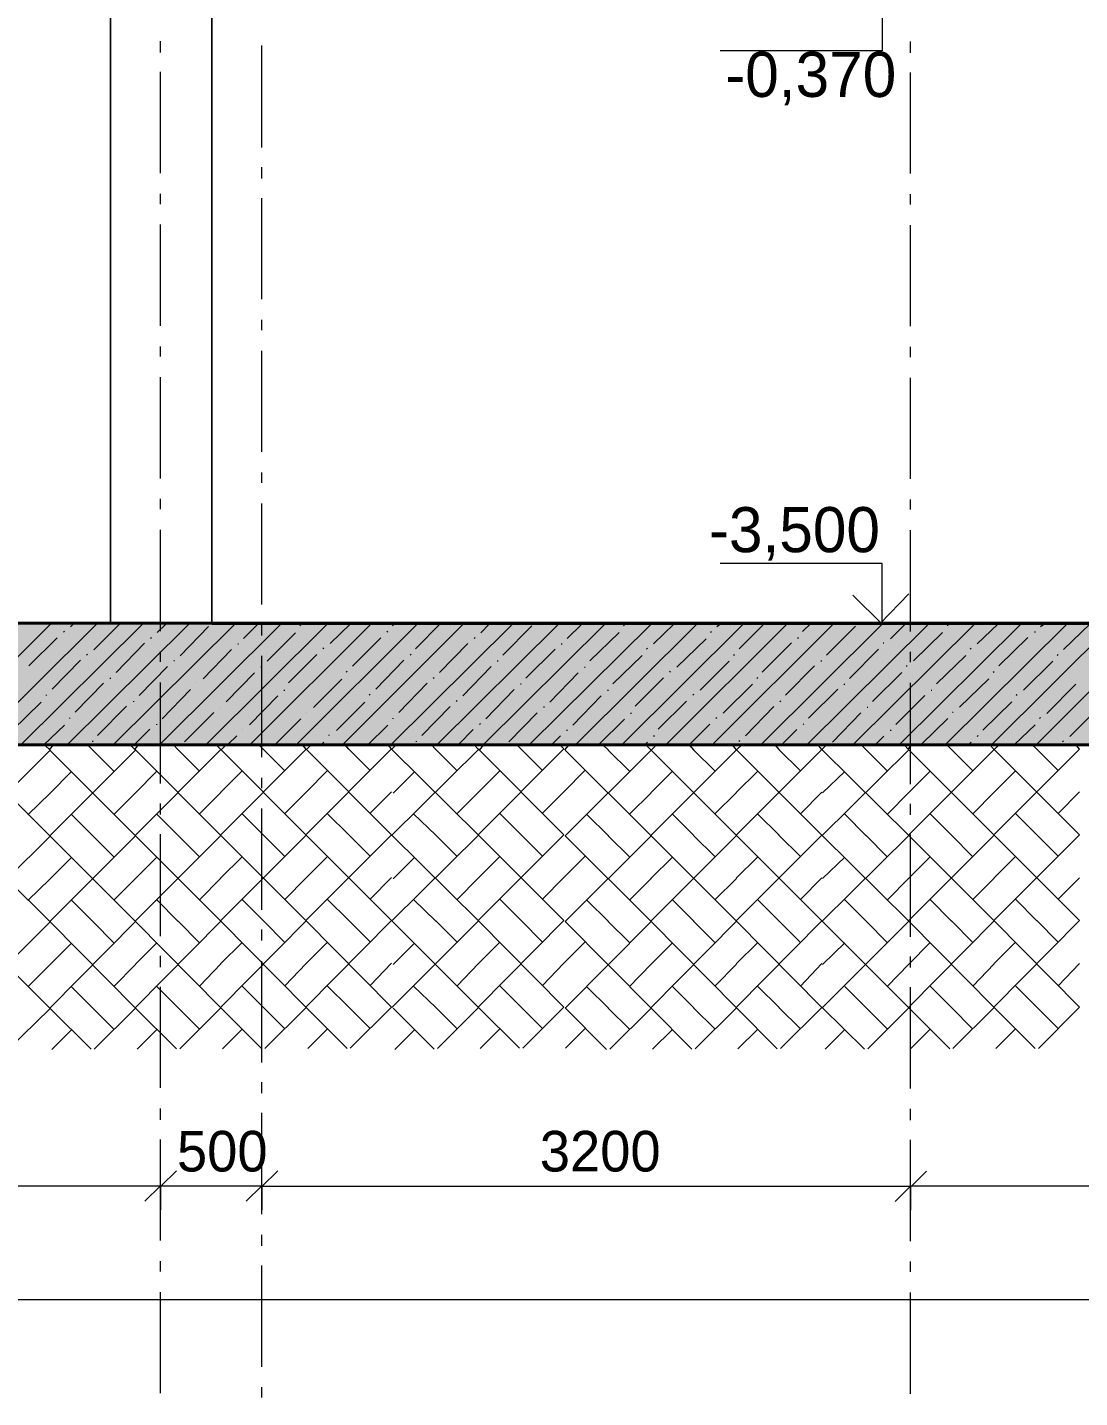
# Model space of a CAD drawing. Header units: millimetres. Extents: x -135211 to 49383, y -8033 to 228499.
# Drawn here: x -38753 to -33561, y -481 to 6284 of the extents above; entities that cross this region are included whole.
import ezdxf

# ---------------------------------------------------------------- set-up
doc = ezdxf.new("R2010")
doc.units = ezdxf.units.MM
doc.layers.add('PDF _Геометрия', color=7, linetype='Continuous', true_color=0x1d1d1d)
doc.layers.add('PDF _Сплошная заливка', color=7, linetype='Continuous', true_color=0xffffff)
doc.layers.add('PDF _Текст', color=7, linetype='Continuous')

msp = doc.modelspace()

# ---------------------------------------------------------------- hatches: boundary and pattern name
at = {"layer": 'PDF _Сплошная заливка', "transparency": 33554559}
h = msp.add_hatch(color=256, dxfattribs=at)
h.paths.add_polyline_path([(-50950.6, 2746.2), (-50950.6, 3341.5), (-104045.4, 3341.5), (-104045.4, 2746.2)])
h.paths.add_polyline_path([(-26352.2, 3341.5), (-26352.2, 2746.2), (646.3, 2746.2), (646.3, 3341.5), (-4602.7, 3341.5), (-4602.7, 3279.5), (-4848.3, 3279.5), (-4848.3, 3341.5)])
h.paths.add_polyline_path([(-26398.8, 2746.2), (-26398.8, 3341.5), (-50899.8, 3341.5), (-50899.8, 2746.2)])

# ---------------------------------------------------------------- linework, layer by layer
at = {"layer": 'PDF _Геометрия', "color": 7, "lineweight": 40}
for points in [[(-50895.1, 2741.6), (-26392.5, 2741.6), (-26392.5, 3338.5), (-26392.5, 6471.6), (-26392.5, 6712.7), (-26392.5, 10721.6), (-26392.5, 10958.7), (-26392.5, 14921), (-26392.5, 15162.4), (-26392.5, 18240), (-26392.5, 18891.9), (-26392.5, 19209.4), (-26392.5, 19361.8), (-26392.5, 20360.9), (-26642.2, 20360.9)], [(-50648.6, 6474.6), (-26646.9, 6474.6), (-26646.9, 3341.8), (-50648.6, 3341.8)]]:
    msp.add_lwpolyline(points, dxfattribs=at)
at = {"layer": 'PDF _Геометрия', "color": 7, "lineweight": 9}
for points in [[(-43842, 3338.6), (-38342.7, 3338.6), (-38342.7, 6470.9), (-38342.7, 3338.6)], [(-37842.6, 3337.9), (-37842.6, 6470.9), (-37842.6, 3337.9), (-38342.3, 3337.9)], [(-37842.2, 3338), (-32393.9, 3338), (-32393.9, 6470.6), (-32393.9, 3338)], [(-34534.8, 6469.5), (-34534.8, 6168.7), (-35335.1, 6168.7)], [(-38097.1, 6160.6), (-38097.1, 6216)], [(-37596.9, 5690.4), (-37596.9, 6194.3)], [(-34394.4, 6158.9), (-34394.4, 6213.5)], [(-38097.1, 5563.7), (-38097.1, 6063.7)], [(-34394.4, 5561.8), (-34394.4, 6061.3)], [(-37596.9, 5537.9), (-37596.9, 5593)], [(-38097.1, 5411.4), (-38097.1, 5462.1)], [(-37596.9, 4941.3), (-37596.9, 5440.5)], [(-34394.4, 5409.7), (-34394.4, 5460.6)], [(-38097.1, 4810.4), (-38097.1, 5309.8)], [(-34394.4, 4808.3), (-34394.4, 5307.8)], [(-37596.9, 4788.8), (-37596.9, 4839.9)], [(-38097.1, 4658.1), (-38097.1, 4708.8)], [(-37596.9, 4187.6), (-37596.9, 4687.4)], [(-34394.4, 4656.1), (-34394.4, 4707.1)], [(-38097.1, 4057.1), (-38097.1, 4556.5)], [(-34394.4, 4054.8), (-34394.4, 4554.3)], [(-37596.9, 4035.1), (-37596.9, 4086.1)], [(-38097.1, 3904.8), (-38097.1, 3955.5)], [(-37596.9, 3434.4), (-37596.9, 3933.6)], [(-34394.4, 3902.6), (-34394.4, 3953.5)], [(-38097.1, 3303.2), (-38097.1, 3802.7)], [(-34394.4, 3301.2), (-34394.4, 3800.8)], [(-34534.8, 3336.8), (-34534.8, 3637.1), (-35335.1, 3637.1)], [(251.1, 3341.6), (640.3, 3341.6), (640.3, 2744.7), (-104032.8, 2744.7)], [(-37596.9, 3281.9), (-37596.9, 3332.4)], [(-34394.4, 3342.5), (-34695.1, 3342.5)], [(-34008.4, 3342), (-34541.5, 3342)], [(-33859.2, 3341.1), (-34007.3, 3341.1)], [(-38097.1, 3150.9), (-38097.1, 3201.7)], [(-37596.9, 2680.7), (-37596.9, 3180.5)], [(-34394.4, 3149.1), (-34394.4, 3200)], [(-38097.1, 2549.9), (-38097.1, 3049.4)], [(-34394.4, 2547.7), (-34394.4, 3047.2)], [(-37596.9, 2528.2), (-37596.9, 2579.2)], [(-38097.1, 2397.6), (-38097.1, 2452.4)], [(-34394.4, 2395.6), (-34394.4, 2450.7)], [(-37596.9, 1927), (-37596.9, 2426.7)], [(-38097.1, 1796.6), (-38097.1, 2300.1)], [(-34394.4, 1794.2), (-34394.4, 2298)], [(-37596.9, 1775), (-37596.9, 1829.6)], [(-38097.1, 1644.3), (-38097.1, 1699.1)], [(-34394.4, 1642), (-34394.4, 1697.2)], [(-37596.9, 1173.8), (-37596.9, 1673)], [(-38097.1, 1047.4), (-38097.1, 1546.8)], [(-34394.4, 1044.9), (-34394.4, 1544.4)], [(-37596.9, 1021.3), (-37596.9, 1076.4)], [(-38097.1, 890.4), (-38097.1, 945.3)], [(-37596.9, 424.2), (-37596.9, 923.9)], [(-34394.4, 888.5), (-34394.4, 943.7)], [(-38097.1, 293.5), (-38097.1, 793)], [(-34394.4, 291.4), (-34394.4, 790.9)], [(-38097.1, 564.8), (-38097.1, 670.4)], [(-37596.9, 564.4), (-37596.9, 669.9)], [(-34394.4, 562.4), (-34394.4, 668.4)], [(-43596, 564.8), (-38097.1, 564.8), (-38097.1, 445.8)], [(-38096.7, 564.4), (-37596.9, 564.4), (-37596.9, 445.3)], [(-37594.6, 562.4), (-34394.4, 562.4), (-34394.4, 444.1)], [(-34396.4, 563.6), (-32148.3, 563.6), (-32148.3, 445.2)], [(-37596.9, 267.6), (-37596.9, 322.7)], [(-38097.1, 141.2), (-38097.1, 192)], [(-37596.9, -329), (-37596.9, 170.2)], [(-34394.4, 139.2), (-34394.4, 190.1)], [(-103561.8, 3.2), (175.3, 3.2)], [(-38097.1, -459.8), (-38097.1, 39.7)], [(-34394.4, -462.1), (-34394.4, 37.4)], [(-37596.9, -481.5), (-37596.9, -430.5)]]:
    msp.add_lwpolyline(points, dxfattribs=at)
at = {"layer": 'PDF _Геометрия', "color": 7, "lineweight": 18}
for points in [[(-34534.8, 3336.8), (-34678.9, 3480.9)], [(-34542.6, 3342.9), (-34403.2, 3486.5)], [(-38094, 562.3), (-38018.1, 638.8)], [(-37594.3, 561.9), (-37518, 638.2)], [(-34391.9, 560.3), (-34315.4, 636.7)], [(-38097.1, 564.8), (-38173.5, 488.4)], [(-37596.9, 564.4), (-37673.2, 488.1)], [(-34394.4, 562.4), (-34470.8, 486)]]:
    msp.add_lwpolyline(points, dxfattribs=at)
at = {"layer": 'PDF _Геометрия', "lineweight": 9}
for points in [[(-39238, 2740), (-38641, 3336.4)], [(-39014.3, 2739.9), (-38412.9, 3337.2)], [(-38785.8, 2740.7), (-38184.8, 3337.7)], [(-38558, 2740.6), (-37956.7, 3337.8)], [(-38539.8, 3324.2), (-38527, 3337)], [(-38425.8, 3210.1), (-38298.9, 3337)], [(-38329.5, 2741.3), (-37728.5, 3338.2)], [(-38113.3, 3295.3), (-38070.7, 3337.3)], [(-38101.7, 2741.7), (-37500.4, 3338.2)], [(-38000, 3181.6), (-37860.2, 3325.5)], [(-37873.2, 2741.7), (-37272.3, 3339.1)], [(-37686.6, 3266.6), (-37614.5, 3338.1)], [(-37649.9, 2745.8), (-37052.9, 3342.7)], [(-37421.4, 2746.3), (-36824.8, 3342.9)], [(-37408, 3329.6), (-37403.9, 3333.7)], [(-37259.6, 3241.5), (-37158.2, 3339.3)], [(-37193.5, 2746.4), (-36596.7, 3343.2)], [(-36961.1, 2740.1), (-36359.8, 3337.3)], [(-36951.3, 3330.3), (-36938.9, 3342.7)], [(-36838, 3216), (-36710.8, 3343.3)], [(-36732.6, 2740.7), (-36131.7, 3337.5)], [(-36516, 3294.7), (-36473.9, 3336.8)], [(-36504.7, 2741), (-35903.5, 3337.9)], [(-36407.2, 3184.5), (-36263.3, 3328.4)], [(-36276.8, 2741.4), (-35675.4, 3338)], [(-36089.8, 3265.7), (-36017.6, 3337.9)], [(-36048.3, 2741.4), (-35447.3, 3338.8)], [(-35820.3, 2741.7), (-35219.2, 3338.6)], [(-35811.2, 3329.1), (-35807, 3333.3)], [(-35663.2, 3240.9), (-35561.4, 3338.6)], [(-35596.9, 2745.7), (-34999.8, 3342.7)], [(-35368.3, 2746.3), (-34771.7, 3342.9)], [(-35350, 3326), (-35333.2, 3338.6)], [(-35240.9, 3215.4), (-35113.9, 3342.3)], [(-35135.9, 2739.9), (-34534.8, 3336.8)], [(-34928, 3300.5), (-34885.8, 3342.7)], [(-34908, 2740.3), (-34306.7, 3337.4)], [(-34810.3, 3183.5), (-34666.4, 3327.4)], [(-34679.4, 2740.9), (-34078.5, 3337.5)], [(-34492.9, 3264.9), (-34420.7, 3337)], [(-34451.4, 2741), (-33850.4, 3337.7)], [(-34223.5, 2741.3), (-33622.3, 3338.2)], [(-34210.2, 3328.3), (-34210.2, 3332.6)], [(-34066.2, 3240.4), (-33964.5, 3337.8)], [(-33995.5, 2741.7), (-33394.2, 3338.8)], [(-33771.9, 2745.1), (-33174.8, 3342.2)], [(-33753.4, 3325.1), (-33736.4, 3337.9)], [(-33639.7, 3211.5), (-33508.2, 3338.1)], [(-38745.8, 3130.7), (-38605.9, 3270.5)], [(-38574.9, 3298.7), (-38570.9, 3303.3)], [(-38145, 3267.3), (-38140.9, 3272)], [(-37570.1, 3154.5), (-37430.2, 3294.3)], [(-37148.9, 3129.6), (-37009.1, 3269.4)], [(-36978.1, 3298.4), (-36974, 3302.5)], [(-36548.2, 3266.9), (-36544, 3271)], [(-35977.3, 3157), (-35833.4, 3296.8)], [(-35547.4, 3125.6), (-35403.4, 3265.4)], [(-35381.3, 3297.4), (-35377.1, 3301.6)], [(-34951.4, 3266.4), (-34947.2, 3270.6)], [(-34380.4, 3156.4), (-34236.5, 3296.1)], [(-33959.2, 3131.6), (-33815.3, 3271.2)], [(-33780.2, 3296.7), (-33780.2, 3301)], [(-38460.9, 3184.8), (-38456.8, 3188.9)], [(-38315.9, 3098.9), (-38176, 3242.9)], [(-37886.1, 3067.5), (-37746.1, 3211.6)], [(-37715.1, 3240.5), (-37711, 3240.5)], [(-37464.4, 3047.3), (-37324.9, 3186.7)], [(-37294, 3215.3), (-37289.8, 3220)], [(-36864.1, 3184.4), (-36859.9, 3188.5)], [(-36719, 3098.3), (-36579.1, 3242.3)], [(-36293.3, 3070.2), (-36149.2, 3214.3)], [(-36118.3, 3239.7), (-36114.1, 3239.7)], [(-35863.4, 3042.9), (-35719.3, 3182.9)], [(-35697.2, 3214.6), (-35693, 3218.8)], [(-35267.2, 3183.1), (-35263, 3187.3)], [(-35126.3, 3100.7), (-34982.3, 3244.8)], [(-34696.4, 3069.5), (-34552.3, 3213.6)], [(-34530.3, 3245.6), (-34526, 3245.6)], [(-34266.5, 3042), (-34122.4, 3181.8)], [(-34100.3, 3214.1), (-34096.1, 3218.4)], [(-33670.4, 3182.7), (-33666.2, 3187)], [(-38631.3, 3016.6), (-38491.9, 3160.1)], [(-38201.5, 2985.1), (-38062, 3128.7)], [(-38030.9, 3157.8), (-38026.9, 3157.8)], [(-37601, 3125.9), (-37596.9, 3125.9)], [(-37034.5, 3015.9), (-36895, 3159.5)], [(-36604.6, 2984.2), (-36465.1, 3128.5)], [(-36434.1, 3156.6), (-36430, 3156.6)], [(-36004.2, 3125.6), (-36000.1, 3125.6)], [(-35433.5, 3011.7), (-35289.4, 3155.2)], [(-35012.4, 2986.5), (-34868.2, 3130.7)], [(-34837.3, 3155.9), (-34833.1, 3155.9)], [(-34416.2, 3131.1), (-34412, 3131.1)], [(-33836.6, 3010.9), (-33692.5, 3155)], [(-38517.4, 2902.4), (-38377.8, 3046.1)], [(-38342.7, 3067.4), (-38342.7, 3071.5)], [(-37921.6, 3046.8), (-37921.6, 3046.8)], [(-37771.6, 2953.3), (-37632, 3097.6)], [(-37341.7, 2926.6), (-37202.1, 3066.2)], [(-37179.9, 3101.6), (-37175.8, 3105.7)], [(-36920.6, 2901.6), (-36780.9, 3045.4)], [(-36750, 3070.3), (-36745.9, 3074.4)], [(-36174.7, 2952.8), (-36035.2, 3097.1)], [(-35753.5, 2932.3), (-35614, 3071.8)], [(-35583.1, 3100.7), (-35578.9, 3104.9)], [(-35153.2, 3069.4), (-35149, 3073.6)], [(-34582.5, 2955.4), (-34438.3, 3099)], [(-34152.6, 2928.1), (-34008.4, 3068.1)], [(-33986.3, 3099.9), (-33982, 3104.1)], [(-38658.6, 2985), (-38658.6, 2989.1)], [(-38087.6, 2870.6), (-37947.9, 3014.9)], [(-37657.7, 2839.7), (-37518, 2983.5)], [(-37487, 3011.9), (-37482.9, 3011.9)], [(-37065.8, 2987.2), (-37061.7, 2991.3)], [(-36490.7, 2870.1), (-36351, 3013.9)], [(-36320.1, 3042.8), (-36315.9, 3042.8)], [(-36060.8, 2838.9), (-35921.1, 2982.8)], [(-35890.2, 3011.3), (-35886, 3011.3)], [(-35469, 2986.7), (-35464.8, 2990.9)], [(-35319, 2897.7), (-35175.3, 3041.4)], [(-34897.9, 2872.7), (-34754.1, 3016.5)], [(-34723.3, 3041.8), (-34719, 3041.8)], [(-34468, 2841.3), (-34324.2, 2985.1)], [(-34293.4, 3010.7), (-34289.1, 3010.7)], [(-33872.2, 2985.5), (-33868, 2989.8)], [(-33722.1, 2896.6), (-33578.4, 3040.9)], [(-38828.7, 2812.9), (-38684.9, 2952.6)], [(-38407.6, 2788.2), (-38263.8, 2932.1)], [(-38228.7, 2953.4), (-38228.7, 2957.5)], [(-37798.7, 2926.3), (-37798.7, 2926.3)], [(-37227.8, 2812), (-37088, 2951.8)], [(-36806.7, 2787.2), (-36666.9, 2931.1)], [(-36635.9, 2956.1), (-36631.8, 2960.3)], [(-36206, 2928.8), (-36201.9, 2928.8)], [(-35639.6, 2818.1), (-35499.9, 2957.7)], [(-35209.7, 2786.6), (-35070, 2930.5)], [(-35039.1, 2954.9), (-35034.9, 2959.2)], [(-34609.2, 2928.2), (-34605, 2928.2)], [(-34038.1, 2814.2), (-33894.3, 2953.7)], [(-33608.2, 2782.9), (-33464.4, 2926.7)], [(-38544.5, 2870.8), (-38544.5, 2874.8)], [(-38114.6, 2839.4), (-38114.6, 2843.5)], [(-37977.8, 2756.6), (-37833.8, 2900.5)], [(-37530.9, 2742.4), (-37403.9, 2869.3)], [(-37377.6, 2901.6), (-37377.6, 2901.6)], [(-36947.7, 2869.8), (-36947.7, 2873.9)], [(-36521.9, 2841.9), (-36517.7, 2846)], [(-36376.8, 2756), (-36237, 2900)], [(-35934.3, 2741.7), (-35807, 2868.4)], [(-35776.1, 2897), (-35771.9, 2897)], [(-35483.1, 2746.4), (-35385.9, 2843.6)], [(-35355, 2872.6), (-35350.8, 2876.8)], [(-34925.1, 2841.1), (-34920.9, 2845.3)], [(-34779.8, 2755.3), (-34640.1, 2899.2)], [(-34341.3, 2744.1), (-34210.2, 2871)], [(-34188.1, 2903.2), (-34183.8, 2903.2)], [(-33758.2, 2871.7), (-33753.9, 2876)], [(-38672.5, 2741.3), (-38570.9, 2838.3)], [(-38221.4, 2746.3), (-38149.7, 2818)], [(-37761.9, 2744.5), (-37719.8, 2786.7)], [(-37693.4, 2818.6), (-37693.4, 2818.6)], [(-37263.5, 2787.4), (-37263.5, 2791.5)], [(-37075.5, 2740.5), (-36974, 2837.9)], [(-36624.6, 2745.1), (-36552.8, 2817.5)], [(-36165.2, 2743.6), (-36122.9, 2785.9)], [(-36092, 2814.2), (-36087.8, 2814.2)], [(-35662.1, 2783.3), (-35657.9, 2787.4)], [(-35027.7, 2744.9), (-34955.9, 2816.6)], [(-34568.4, 2743.1), (-34526, 2784.9)], [(-34495.2, 2813.9), (-34490.9, 2813.9)], [(-34065.3, 2782.6), (-34061, 2786.9)], [(-33882.1, 2742.3), (-33780.2, 2839.9)], [(-38430.5, 2756.4), (-38430.5, 2761.1)], [(-37302.8, 2742.2), (-37289.8, 2755.1)], [(-36833.6, 2755.9), (-36833.6, 2760)], [(-35705.5, 2741.4), (-35693, 2754.6)], [(-35240.9, 2758.4), (-35236.7, 2762.6)], [(-34108.9, 2741.1), (-34096.1, 2753.9)], [(-33644.1, 2757.9), (-33639.8, 2761.5)]]:
    msp.add_lwpolyline(points, dxfattribs=at)
at = {"layer": 'PDF _Геометрия', "color": 28, "lineweight": 9, "true_color": 0x0e0e0e}
for points in [[(-39068.6, 1439.8), (-38641, 1867.4), (-39068.6, 2290.9), (-38641, 2714.5), (-38666.6, 2740)], [(-38848.7, 1236.8), (-38641, 1439.8), (-39068.6, 1867.4), (-38641, 2290.9), (-39068.6, 2714.5)], [(-38644.4, 2717.1), (-38623.5, 2742.6)], [(-38643, 1442), (-38219.9, 1869.2), (-38643, 2292.8), (-38219.9, 2715.9), (-38245.5, 2741.6)], [(-38423.3, 1238.7), (-38219.9, 1442), (-38643, 1869.2), (-38219.9, 2292.8), (-38643, 2715.9)], [(-38641, 2714.5), (-38641, 2714.5)], [(-38641, 2714.5), (-38641, 2714.5)], [(-38430.5, 2715.1), (-38456.1, 2740.7)], [(-38325.2, 2609.8), (-38431.1, 2715.7)], [(-38223.3, 2718.7), (-38202.3, 2744.3)], [(-38221.9, 1443.7), (-37798.7, 1871), (-38221.9, 2294.2), (-37798.7, 2717.9), (-37823.9, 2743.1)], [(-38001.8, 1240.6), (-37798.7, 1443.7), (-38221.9, 1871), (-37798.7, 2294.2), (-38221.9, 2717.9)], [(-38219.9, 2715.9), (-38219.9, 2715.9)], [(-38219.9, 2715.9), (-38219.9, 2715.9)], [(-38009.3, 2716.9), (-38034.4, 2742.6)], [(-37904, 2611.2), (-38009.9, 2717)], [(-37800.9, 1445.3), (-37377.6, 1872.7), (-37800.9, 2296), (-37377.6, 2719.3), (-37398.7, 2744.6)], [(-37581, 1241.9), (-37377.6, 1445.3), (-37800.9, 1872.7), (-37377.6, 2296), (-37800.9, 2719.3)], [(-37798.7, 2717.9), (-37798.7, 2717.9)], [(-37798.7, 2717.9), (-37798.7, 2717.9)], [(-37797.6, 2717), (-37772.4, 2742.2)], [(-37588.2, 2718.6), (-37613.4, 2743.8)], [(-37482.9, 2613.1), (-37588.6, 2718.8)], [(-37379.8, 1446.9), (-36956.4, 1874.4), (-37379.8, 2297.8), (-36956.4, 2721.2), (-36977.7, 2746.6)], [(-37159.6, 1243.8), (-36956.4, 1446.9), (-37379.8, 1874.4), (-36956.4, 2297.8), (-37379.8, 2721.2)], [(-37377.6, 2719.3), (-37377.6, 2719.3)], [(-37377.6, 2719.3), (-37377.6, 2719.3)], [(-37376.5, 2718.6), (-37351.3, 2743.9)], [(-37167, 2720.2), (-37188.2, 2745.5)], [(-37061.7, 2615), (-37167.3, 2720.6)], [(-36956.4, 2721.2), (-36956.4, 2721.2)], [(-36956.4, 2721.2), (-36956.4, 2721.2)], [(-36955.5, 2720), (-36930.1, 2745.4)], [(-36954.1, 1445.2), (-36526.5, 1872.8), (-36954.1, 2295.7), (-36526.5, 2719.2), (-36552, 2744.7)], [(-36729.9, 1241.7), (-36526.5, 1445.2), (-36954.1, 1872.8), (-36526.5, 2295.7), (-36954.1, 2719.2)], [(-36737.1, 2718.6), (-36762.5, 2744)], [(-36631.8, 2613.1), (-36737.8, 2718.5)], [(-36528.9, 1446.6), (-36105.3, 1874.3), (-36528.9, 2297.3), (-36105.3, 2720.9), (-36131, 2746.5)], [(-36308.5, 1243.5), (-36105.3, 1446.6), (-36528.9, 1874.3), (-36105.3, 2297.3), (-36528.9, 2720.9)], [(-36526.5, 2719.2), (-36526.5, 2719.2)], [(-36526.5, 2719.2), (-36526.5, 2719.2)], [(-36521.5, 2715.3), (-36500.2, 2740.8)], [(-36315.9, 2720), (-36341.5, 2745.5)], [(-36210.6, 2614.7), (-36316.6, 2720.6)], [(-36105.3, 2720.9), (-36105.3, 2720.9)], [(-36105.3, 2720.9), (-36105.3, 2720.9)], [(-36100.5, 2717.1), (-36079, 2742.1)], [(-36098.5, 1441.8), (-35675.4, 1869), (-36098.5, 2292.6), (-35675.4, 2715.7), (-35700.6, 2741.4)], [(-35878.9, 1238.3), (-35675.4, 1441.8), (-36098.5, 1869), (-35675.4, 2292.6), (-36098.5, 2715.7)], [(-35886, 2715.2), (-35911.7, 2740.3)], [(-35780.7, 2609.5), (-35886.5, 2715.3)], [(-35677.3, 1443.5), (-35254.3, 1870.7), (-35677.3, 2294.4), (-35254.3, 2717.5), (-35275.3, 2742.7)], [(-35457.4, 1240.3), (-35254.3, 1443.5), (-35677.3, 1870.7), (-35254.3, 2294.4), (-35677.3, 2717.5)], [(-35675.4, 2715.7), (-35675.4, 2715.7)], [(-35675.4, 2715.7), (-35675.4, 2715.7)], [(-35674.2, 2715), (-35649.1, 2740.8)], [(-35464.8, 2716.8), (-35485.8, 2742)], [(-35359.6, 2611.4), (-35465.2, 2717.1)], [(-35256.2, 1444.9), (-34833.1, 1872.2), (-35256.2, 2295.9), (-34833.1, 2719), (-34854.2, 2744.3)], [(-35036.5, 1241.5), (-34833.1, 1444.9), (-35256.2, 1872.2), (-34833.1, 2295.9), (-35256.2, 2719)], [(-35254.3, 2717.5), (-35254.3, 2717.5)], [(-35254.3, 2717.5), (-35254.3, 2717.5)], [(-35253.2, 2717), (-35227.9, 2742.2)], [(-35043.7, 2718.2), (-35064.8, 2743.5)], [(-34938.4, 2613), (-35044.5, 2718.5)], [(-34833.1, 2719), (-34833.1, 2719)], [(-34833.1, 2719), (-34833.1, 2719)], [(-34832.1, 2718.7), (-34806.8, 2744)], [(-34830.5, 1443.1), (-34403.2, 1870.5), (-34830.5, 2294.2), (-34403.2, 2717.3), (-34428.6, 2742.8)], [(-34606.2, 1240.1), (-34403.2, 1443.1), (-34830.5, 1870.5), (-34403.2, 2294.2), (-34830.5, 2717.3)], [(-34613.8, 2716.3), (-34639.2, 2741.7)], [(-34508.5, 2611.4), (-34614.4, 2716.7)], [(-34406.9, 2720), (-34385.6, 2745.5)], [(-34405.1, 1444.7), (-33982, 1872), (-34405.1, 2295.7), (-33982, 2718.8), (-34007.6, 2744.4)], [(-34185.4, 1241.4), (-33982, 1444.7), (-34405.1, 1872), (-33982, 2295.7), (-34405.1, 2718.8)], [(-34403.2, 2717.3), (-34403.2, 2717.3)], [(-34403.2, 2717.3), (-34403.2, 2717.3)], [(-34192.6, 2718.3), (-34218.1, 2743.8)], [(-34087.3, 2613), (-34193.1, 2718.8)], [(-33983.9, 1446.5), (-33560.9, 1873.8), (-33983.9, 2297.5), (-33560.9, 2720.5), (-33582.3, 2746.2)], [(-33763.8, 1242.9), (-33560.9, 1446.5), (-33983.9, 1873.8), (-33560.9, 2297.5), (-33983.9, 2720.5)], [(-33982, 2718.8), (-33982, 2718.8)], [(-33982, 2718.8), (-33982, 2718.8)], [(-33981.3, 2718.2), (-33955.7, 2743.8)], [(-33771.5, 2719.9), (-33797.1, 2744.9)], [(-33666.2, 2614.2), (-33771.8, 2720.4)], [(-33560.9, 2720.5), (-33560.9, 2720.5)], [(-33560.9, 2720.5), (-33560.9, 2720.5)], [(-38641.5, 2503.3), (-38535.8, 2609)], [(-38220.2, 2504.5), (-38114.6, 2610.7)], [(-37799.5, 2506.3), (-37693.4, 2612.4)], [(-37378.2, 2508.1), (-37272.3, 2614)], [(-36948.2, 2503), (-36842.4, 2608.8)], [(-36526.9, 2508.1), (-36421.2, 2613.8)], [(-36105.6, 2509.5), (-36000.1, 2615.7)], [(-35676.2, 2504.7), (-35570.1, 2610.7)], [(-35254.9, 2506.3), (-35149, 2612.2)], [(-34829, 2504.6), (-34719, 2610.4)], [(-34403.5, 2506.3), (-34297.9, 2611.8)], [(-33982.8, 2507.5), (-33876.7, 2613.6)], [(-38326, 2398.3), (-38219.9, 2504.4)], [(-37904.7, 2400.1), (-37798.7, 2506)], [(-37483.4, 2401.8), (-37377.6, 2507.7)], [(-37062.1, 2403.5), (-36956.4, 2509.2)], [(-36632.1, 2401.9), (-36526.5, 2507.5)], [(-36211.4, 2403.3), (-36105.3, 2509.4)], [(-35781.3, 2398.5), (-35675.4, 2504.4)], [(-35360, 2400.2), (-35254.3, 2505.9)], [(-34938.7, 2401.5), (-34833.1, 2507.7)], [(-34509.3, 2399.7), (-34403.2, 2505.7)], [(-34088, 2401.6), (-33982, 2507.6)], [(-33666.6, 2403.2), (-33560.9, 2509)], [(-38751.3, 2396.5), (-38641, 2502.7)], [(-38430.5, 2291.8), (-38536.3, 2397.6)], [(-38009.3, 2293.4), (-38115, 2399.1)], [(-37588.2, 2295), (-37693.8, 2401.2)], [(-37167, 2297.1), (-37273.1, 2402.6)], [(-36737.1, 2294.8), (-36847.2, 2400.8)], [(-36315.9, 2296.8), (-36421.7, 2402.6)], [(-35886, 2291.9), (-35991.7, 2397.6)], [(-35464.8, 2293.5), (-35570.4, 2399)], [(-35043.7, 2294.8), (-35149.7, 2400.8)], [(-34613.8, 2292.9), (-34719.6, 2398.8)], [(-34192.6, 2294.9), (-34298.3, 2400.6)], [(-33771.5, 2296.6), (-33877, 2402.1)], [(-38641, 2290.9), (-38641, 2290.9)], [(-38641, 2290.9), (-38641, 2290.9)], [(-38325.2, 2186.6), (-38431.1, 2292.5)], [(-38219.9, 2292.8), (-38219.9, 2292.8)], [(-38219.9, 2292.8), (-38219.9, 2292.8)], [(-37904, 2187.9), (-38009.9, 2293.7)], [(-37798.7, 2294.2), (-37798.7, 2294.2)], [(-37798.7, 2294.2), (-37798.7, 2294.2)], [(-37482.9, 2189.7), (-37588.6, 2295.4)], [(-37377.6, 2296), (-37377.6, 2296)], [(-37377.6, 2296), (-37377.6, 2296)], [(-37061.7, 2191.5), (-37167.3, 2297.1)], [(-36956.4, 2297.8), (-36956.4, 2297.8)], [(-36956.4, 2297.8), (-36956.4, 2297.8)], [(-36631.8, 2189.4), (-36737.8, 2295.5)], [(-36526.5, 2295.7), (-36526.5, 2295.7)], [(-36526.5, 2295.7), (-36526.5, 2295.7)], [(-36210.6, 2191), (-36316.6, 2296.9)], [(-36105.3, 2297.3), (-36105.3, 2297.3)], [(-36105.3, 2297.3), (-36105.3, 2297.3)], [(-35780.7, 2186.4), (-35886.5, 2292.2)], [(-35675.4, 2292.6), (-35675.4, 2292.6)], [(-35675.4, 2292.6), (-35675.4, 2292.6)], [(-35359.6, 2188.2), (-35465.2, 2293.8)], [(-35254.3, 2294.4), (-35254.3, 2294.4)], [(-35254.3, 2294.4), (-35254.3, 2294.4)], [(-34938.4, 2189.8), (-35044.5, 2295.3)], [(-34833.1, 2295.9), (-34833.1, 2295.9)], [(-34833.1, 2295.9), (-34833.1, 2295.9)], [(-34508.5, 2187.5), (-34614.4, 2293.5)], [(-34403.2, 2294.2), (-34403.2, 2294.2)], [(-34403.2, 2294.2), (-34403.2, 2294.2)], [(-34087.3, 2189.1), (-34193.1, 2294.9)], [(-33982, 2295.7), (-33982, 2295.7)], [(-33982, 2295.7), (-33982, 2295.7)], [(-33666.2, 2191), (-33771.8, 2296.6)], [(-33560.9, 2297.5), (-33560.9, 2297.5)], [(-33560.9, 2297.5), (-33560.9, 2297.5)], [(-38641.5, 2079.9), (-38535.8, 2185.6)], [(-38220.2, 2081.6), (-38114.6, 2187.2)], [(-37799.5, 2083.2), (-37693.4, 2188.7)], [(-37378.2, 2084.9), (-37272.3, 2190.8)], [(-36948.2, 2079.7), (-36842.4, 2185.6)], [(-36526.9, 2084.8), (-36421.2, 2190.5)], [(-36105.6, 2086.1), (-36000.1, 2192.3)], [(-35676.2, 2081.2), (-35570.1, 2187.2)], [(-35254.9, 2082.8), (-35149, 2188.6)], [(-34829, 2081.1), (-34719, 2186.8)], [(-34403.5, 2082.7), (-34297.9, 2188.3)], [(-33982.8, 2084.6), (-33876.7, 2190)], [(-38751.3, 1973.6), (-38641, 2079.2)], [(-38326, 1975.2), (-38219.9, 2081.3)], [(-37904.7, 1976.9), (-37798.7, 2082.8)], [(-37483.4, 1978.5), (-37377.6, 2084.4)], [(-37062.1, 1980.1), (-36956.4, 2085.8)], [(-36632.1, 1978.4), (-36526.5, 2084)], [(-36211.4, 1979.8), (-36105.3, 2085.8)], [(-35781.3, 1974.9), (-35675.4, 2080.8)], [(-35360, 1976.5), (-35254.3, 2082.3)], [(-34938.7, 1978.5), (-34833.1, 2084.1)], [(-34509.3, 1976.6), (-34403.2, 2082.6)], [(-34088, 1977.9), (-33982, 2083.9)], [(-33666.6, 1979.6), (-33560.9, 2085.3)], [(-38430.5, 1868.5), (-38536.3, 1974.3)], [(-38009.3, 1870), (-38115, 1976.3)], [(-37588.2, 1872.1), (-37693.8, 1977.6)], [(-37167, 1873.5), (-37273.1, 1979.5)], [(-36737.1, 1871.6), (-36847.2, 1977.6)], [(-36315.9, 1873.5), (-36421.7, 1979.3)], [(-35886, 1868.6), (-35991.7, 1974.2)], [(-35464.8, 1870.1), (-35570.4, 1975.6)], [(-35043.7, 1871.4), (-35149.7, 1977.4)], [(-34613.8, 1870.1), (-34719.6, 1976)], [(-34192.6, 1871.5), (-34298.3, 1977.2)], [(-33771.5, 1873.2), (-33877, 1978.7)], [(-38641, 1867.4), (-38641, 1867.4)], [(-38641, 1867.4), (-38641, 1867.4)], [(-38325.2, 1762.8), (-38431.1, 1868.8)], [(-38219.9, 1869.2), (-38219.9, 1869.2)], [(-38219.9, 1869.2), (-38219.9, 1869.2)], [(-37904, 1764.6), (-38009.9, 1870.4)], [(-37798.7, 1871), (-37798.7, 1871)], [(-37798.7, 1871), (-37798.7, 1871)], [(-37482.9, 1766.3), (-37588.6, 1872.6)], [(-37377.6, 1872.7), (-37377.6, 1872.7)], [(-37377.6, 1872.7), (-37377.6, 1872.7)], [(-37061.7, 1768), (-37167.3, 1874.2)], [(-36956.4, 1874.4), (-36956.4, 1874.4)], [(-36956.4, 1874.4), (-36956.4, 1874.4)], [(-36631.8, 1766.4), (-36737.8, 1872.4)], [(-36526.5, 1872.8), (-36526.5, 1872.8)], [(-36526.5, 1872.8), (-36526.5, 1872.8)], [(-36210.6, 1767.9), (-36316.6, 1873.8)], [(-36105.3, 1874.3), (-36105.3, 1874.3)], [(-36105.3, 1874.3), (-36105.3, 1874.3)], [(-35780.7, 1763.2), (-35886.5, 1869)], [(-35675.4, 1869), (-35675.4, 1869)], [(-35675.4, 1869), (-35675.4, 1869)], [(-35359.6, 1764.4), (-35465.2, 1870.6)], [(-35254.3, 1870.7), (-35254.3, 1870.7)], [(-35254.3, 1870.7), (-35254.3, 1870.7)], [(-34938.4, 1765.9), (-35044.5, 1872)], [(-34833.1, 1872.2), (-34833.1, 1872.2)], [(-34833.1, 1872.2), (-34833.1, 1872.2)], [(-34508.5, 1764.3), (-34614.4, 1870.2)], [(-34403.2, 1870.5), (-34403.2, 1870.5)], [(-34403.2, 1870.5), (-34403.2, 1870.5)], [(-34087.3, 1765.9), (-34193.1, 1871.7)], [(-33982, 1872), (-33982, 1872)], [(-33982, 1872), (-33982, 1872)], [(-33666.2, 1767.8), (-33771.8, 1873.4)], [(-33560.9, 1873.8), (-33560.9, 1873.8)], [(-33560.9, 1873.8), (-33560.9, 1873.8)], [(-38641.5, 1656.5), (-38535.8, 1762.2)], [(-38220.2, 1658), (-38114.6, 1764.2)], [(-37799.5, 1659.6), (-37693.4, 1765.6)], [(-37378.2, 1661.7), (-37272.3, 1767.1)], [(-36948.2, 1656.4), (-36842.4, 1762.3)], [(-36526.9, 1661.4), (-36421.2, 1767.1)], [(-36105.6, 1662.7), (-36000.1, 1768.8)], [(-35676.2, 1657.7), (-35570.1, 1763.7)], [(-35254.9, 1659.8), (-35149, 1765.1)], [(-34829, 1657.5), (-34719, 1763.9)], [(-34403.5, 1659.2), (-34297.9, 1765.3)], [(-33982.8, 1661.1), (-33876.7, 1767.1)], [(-38751.3, 1546), (-38641, 1656.2)], [(-38326, 1547.5), (-38219.9, 1657.6)], [(-37904.7, 1549.6), (-37798.7, 1659.7)], [(-37483.4, 1551.1), (-37377.6, 1661.1)], [(-37062.1, 1552.6), (-36956.4, 1663)], [(-36632.1, 1550.8), (-36526.5, 1661.1)], [(-36211.4, 1552.6), (-36105.3, 1662.8)], [(-35781.3, 1547.7), (-35675.4, 1657.8)], [(-35360, 1549.2), (-35254.3, 1659.2)], [(-34938.7, 1550.6), (-34833.1, 1661)], [(-34509.3, 1549.2), (-34403.2, 1658.9)], [(-34088, 1550.6), (-33982, 1660.8)], [(-33666.6, 1552.3), (-33560.9, 1662.3)], [(-38430.5, 1441.1), (-38536.3, 1547)], [(-38009.3, 1442.5), (-38115, 1548.2)], [(-37588.2, 1444.4), (-37693.8, 1550)], [(-37167, 1446.3), (-37273.1, 1551.8)], [(-36737.1, 1444.3), (-36847.2, 1550.3)], [(-36315.9, 1446.1), (-36421.7, 1551.9)], [(-35886, 1441.1), (-35991.7, 1546.7)], [(-35464.8, 1442.6), (-35570.4, 1548.1)], [(-35043.7, 1443.9), (-35149.7, 1549.9)], [(-34613.8, 1442.5), (-34719.6, 1548.3)], [(-34192.6, 1443.9), (-34298.3, 1549.6)], [(-33771.5, 1445.6), (-33877, 1551.1)], [(-38439.2, 1238.2), (-38642.7, 1441.1)], [(-38641, 1439.8), (-38641, 1439.8)], [(-38641, 1439.8), (-38641, 1439.8)], [(-38325.2, 1335.6), (-38431.1, 1441.5)], [(-38018.1, 1239.7), (-38221.3, 1442.9)], [(-38219.9, 1442), (-38219.9, 1442)], [(-38219.9, 1442), (-38219.9, 1442)], [(-37904, 1337.2), (-38009.9, 1443)], [(-37596.9, 1241.3), (-37799.9, 1444.8)], [(-37798.7, 1443.7), (-37798.7, 1443.7)], [(-37798.7, 1443.7), (-37798.7, 1443.7)], [(-37482.9, 1338.8), (-37588.6, 1445.1)], [(-37175.8, 1242.8), (-37379, 1446.1)], [(-37377.6, 1445.3), (-37377.6, 1445.3)], [(-37377.6, 1445.3), (-37377.6, 1445.3)], [(-37061.7, 1340.3), (-37167.3, 1446.5)], [(-36956.4, 1446.9), (-36956.4, 1446.9)], [(-36956.4, 1446.9), (-36956.4, 1446.9)], [(-36745.9, 1238.1), (-36948.8, 1441.1)], [(-36631.8, 1338.6), (-36737.8, 1444.7)], [(-36324.7, 1243.1), (-36528, 1446.4)], [(-36526.5, 1445.2), (-36526.5, 1445.2)], [(-36526.5, 1445.2), (-36526.5, 1445.2)], [(-36210.6, 1340.7), (-36316.6, 1446)], [(-36105.3, 1446.6), (-36105.3, 1446.6)], [(-36105.3, 1446.6), (-36105.3, 1446.6)], [(-35894.8, 1237.6), (-36097.8, 1441.2)], [(-35780.7, 1335.2), (-35886.5, 1441)], [(-35473.6, 1239.4), (-35676.9, 1442.7)], [(-35675.4, 1441.8), (-35675.4, 1441.8)], [(-35675.4, 1441.8), (-35675.4, 1441.8)], [(-35359.6, 1337), (-35465.2, 1442.6)], [(-35052.5, 1241), (-35255.4, 1444.5)], [(-35254.3, 1443.5), (-35254.3, 1443.5)], [(-35254.3, 1443.5), (-35254.3, 1443.5)], [(-34938.4, 1338.5), (-35044.5, 1444.6)], [(-34833.1, 1444.9), (-34833.1, 1444.9)], [(-34833.1, 1444.9), (-34833.1, 1444.9)], [(-34622.5, 1239.3), (-34830, 1442.5)], [(-34508.5, 1336.8), (-34614.4, 1442.7)], [(-34201.4, 1240.9), (-34404.9, 1444.4)], [(-34403.2, 1443.1), (-34403.2, 1443.1)], [(-34403.2, 1443.1), (-34403.2, 1443.1)], [(-34087.3, 1338.4), (-34193.1, 1444.2)], [(-33780.2, 1242.3), (-33983.4, 1446)], [(-33982, 1444.7), (-33982, 1444.7)], [(-33982, 1444.7), (-33982, 1444.7)], [(-33666.2, 1340.3), (-33771.8, 1445.9)], [(-33560.9, 1446.5), (-33560.9, 1446.5)], [(-33560.9, 1446.5), (-33560.9, 1446.5)], [(-38633.3, 1237.1), (-38535.8, 1334.7)], [(-38212, 1239.1), (-38114.6, 1336.6)], [(-37790.7, 1240.6), (-37693.4, 1337.9)], [(-37369.4, 1242.7), (-37272.3, 1339.8)], [(-36939.9, 1237.3), (-36842.4, 1334.8)], [(-36518.6, 1242.2), (-36421.2, 1339.6)], [(-36097.3, 1244), (-36000.1, 1341.3)], [(-35667.8, 1239), (-35570.1, 1336.1)], [(-35246.4, 1240.5), (-35149, 1338)], [(-34816.3, 1238.8), (-34719, 1336.1)], [(-34395, 1240.5), (-34297.9, 1337.5)], [(-33974.2, 1241.8), (-33876.7, 1339.3)]]:
    msp.add_lwpolyline(points, dxfattribs=at)

# ---------------------------------------------------------------- texts
at = {"layer": 'PDF _Текст', "attachment_point": 4, "style": ''}
for s, insert, char_height in [('-0,370', (-35309.7, 6031), 222.7), ('-3,500', (-35390.1, 3783.2), 222.7), ('500', (-38015.1, 733.7), 200.42), ('3200', (-36224.4, 733.7), 200.42)]:
    msp.add_mtext(s, dxfattribs=dict(at, insert=insert, char_height=char_height))

doc.saveas('drawing.dxf')
